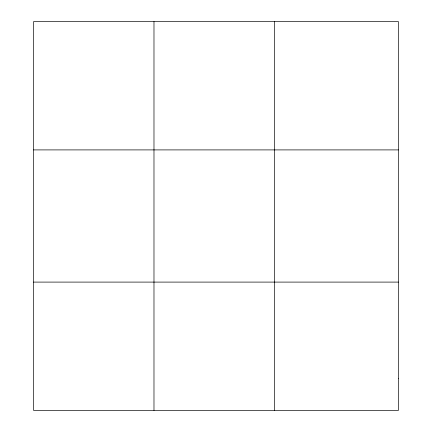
<?xml version="1.0" encoding="UTF-8"?>
<svg xmlns="http://www.w3.org/2000/svg" width="432" height="432" viewBox="0 0 432 432"><rect width="100%" height="100%" fill="white"/><g stroke="black" fill="none" stroke-linecap="round" stroke-linejoin="round"><path stroke-width="0.65" d="M153.981 410.4L153.981 21.6M274.374 410.4L274.374 21.6M33.583 149.904L398.417 149.904M33.583 282.096L398.417 282.096M398.417 378.324L398.417 410.4L33.583 410.4L33.583 21.6L398.417 21.6L398.417 378.324"/></g></svg>
